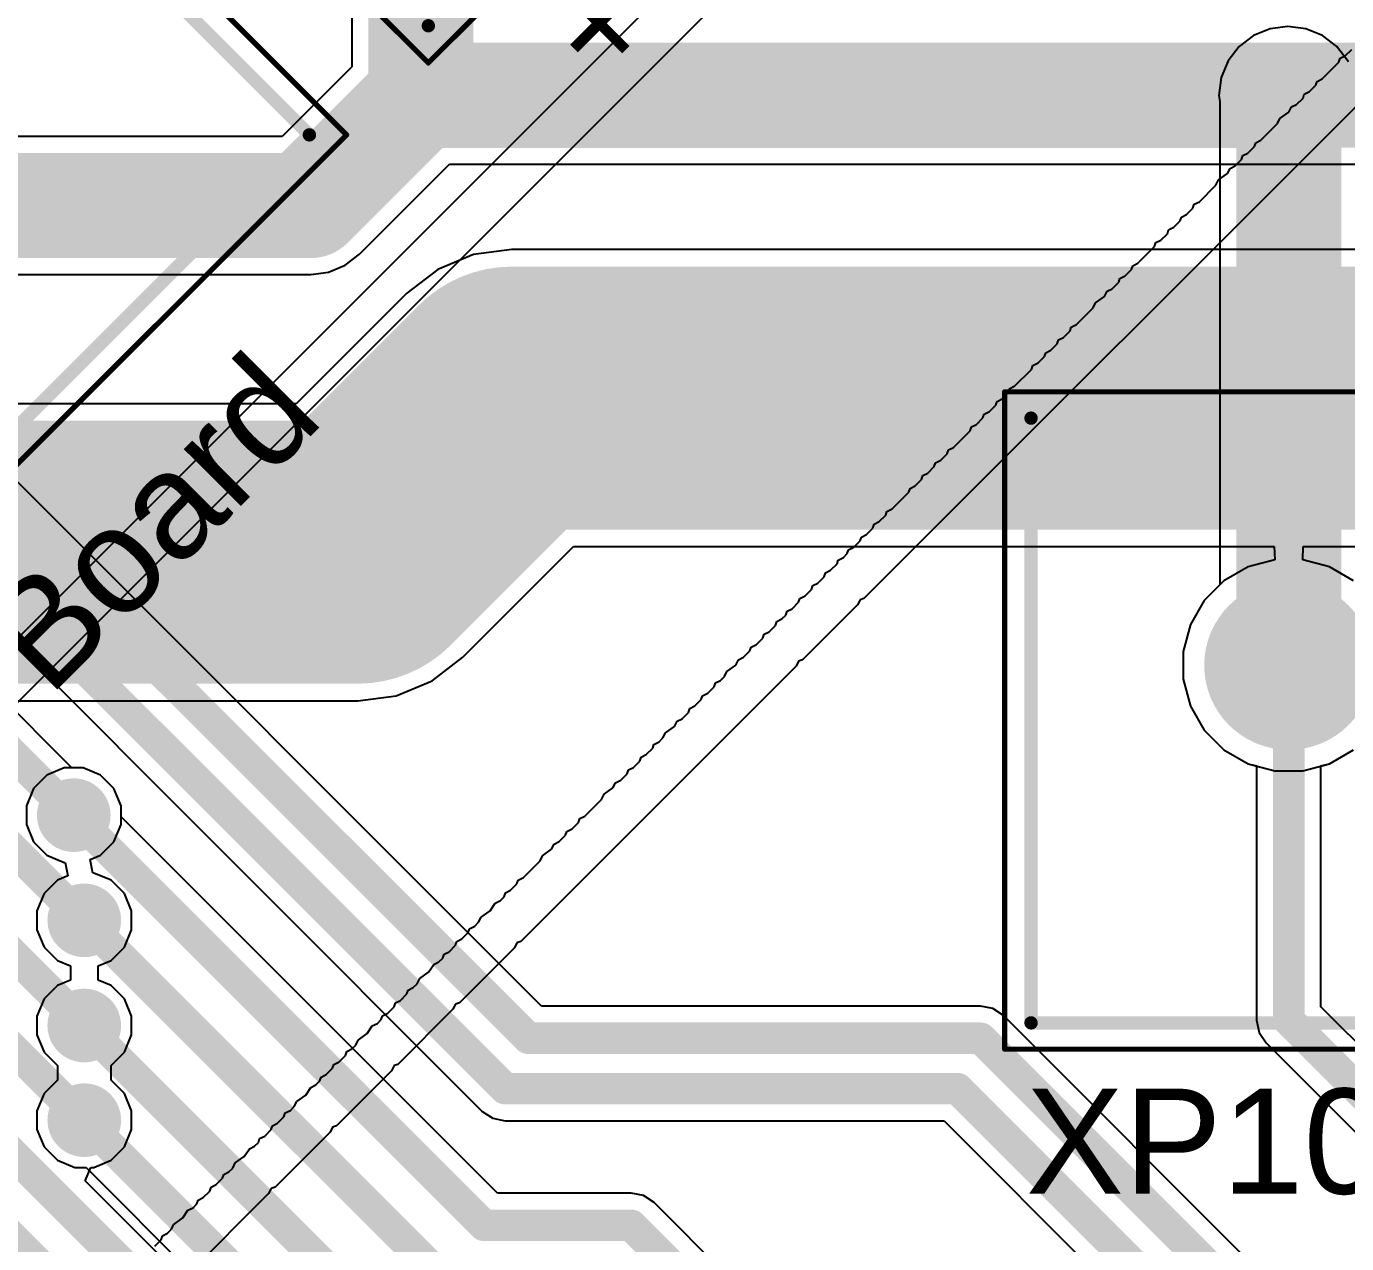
# Model space of a CAD drawing. Header units: millimetres. Extents: x 95 to 305, y 96 to 295.
# Drawn here: x 184.25 to 196.8, y 160.53 to 172.1 of the extents above; entities that cross this region are included whole.
import ezdxf

# ---------------------------------------------------------------- set-up
doc = ezdxf.new("R2010")
doc.units = ezdxf.units.MM
for name, color, linetype in [('BottomLayer', 5, 'Continuous'), ('BottomOverlay', 54, 'Continuous'), ('BottomSolder', 6, 'Continuous'), ('Mechanical13', 56, 'Continuous'), ('Mechanical15', 56, 'Continuous'), ('MultiLayer', 9, 'Continuous'), ('PadHoleLayer', 156, 'Continuous'), ('TopLayer', 1, 'Continuous'), ('TopOverlay', 2, 'Continuous'), ('TopSolder', 216, 'Continuous'), ('ViaHoleLayer', 16, 'Continuous')]:
    doc.layers.add(name, color=color, linetype=linetype)
doc.styles.add('Arial', font='arial.ttf', dxfattribs={"height": 0.2})

# ---------------------------------------------------------------- blocks, each defined once
blk = doc.blocks.new('JST_XH_2_40')
at = {"layer": 'BottomLayer'}
blk.add_hatch(color=5, dxfattribs=at).paths.add_polyline_path([(-2.03750291, 0.26250011), (-0.4625022499999999, 0.26250011), (-0.4625022499999999, -1.31250055), (-2.03750291, -1.31250055)])
h = blk.add_hatch(color=5, dxfattribs=at)
edge = h.paths.add_edge_path()
edge.add_arc((1.2499975, -0.52500022), 0.78749906, 0, 360)
at = {"layer": 'BottomSolder'}
blk.add_hatch(color=6, dxfattribs=at).paths.add_polyline_path([(-2.08750281, 0.31250001), (-0.41250235, 0.31250001), (-0.41250235, -1.36250045), (-2.08750281, -1.36250045)])
h = blk.add_hatch(color=6, dxfattribs=at)
edge = h.paths.add_edge_path()
edge.add_arc((1.2499975, -0.52500022), 0.8374989599999999, 0, 360)
at = {"layer": 'MultiLayer'}
h = blk.add_hatch(color=9, dxfattribs=at)
edge = h.paths.add_edge_path()
edge.add_arc((1.2499975, -0.52500022), 0.78749906, 0, 360)
at = {"layer": 'PadHoleLayer'}
h = blk.add_hatch(color=156, dxfattribs=at)
edge = h.paths.add_edge_path()
edge.add_arc((-1.25000258, -0.52500022), 0.52500022, 0, 360)
h = blk.add_hatch(color=156, dxfattribs=at)
edge = h.paths.add_edge_path()
edge.add_arc((1.2499975, -0.52500022), 0.52500022, 0, 360)
at = {"layer": 'TopLayer'}
blk.add_hatch(color=1, dxfattribs=at).paths.add_polyline_path([(-2.03750291, 0.26250011), (-0.4625022499999999, 0.26250011), (-0.4625022499999999, -1.31250055), (-2.03750291, -1.31250055)])
h = blk.add_hatch(color=1, dxfattribs=at)
edge = h.paths.add_edge_path()
edge.add_arc((1.2499975, -0.52500022), 0.78749906, 0, 360)
at = {"layer": 'TopSolder'}
blk.add_hatch(color=216, dxfattribs=at).paths.add_polyline_path([(-2.08750281, 0.31250001), (-0.41250235, 0.31250001), (-0.41250235, -1.36250045), (-2.08750281, -1.36250045)])
h = blk.add_hatch(color=216, dxfattribs=at)
edge = h.paths.add_edge_path()
edge.add_arc((1.2499975, -0.52500022), 0.8374989599999999, 0, 360)
at = {"layer": 'Mechanical13', "const_width": 0.127}
for points in [[(-3.70000276, -2.8750006), (-3.70000276, 2.8750006)], [(-3.70000276, 2.8750006), (3.69999768, 2.8750006)], [(3.69999768, -2.8750006), (3.69999768, 2.8750006)], [(-3.70000276, -2.8750006), (3.69999768, -2.8750006)]]:
    blk.add_lwpolyline(points, dxfattribs=at)
at = {"layer": 'Mechanical13'}
for points, const_width in [([(-3.73175276, 2.8750006, 1), (-3.66825276, 2.8750006, 1)], 0.0635), ([(-3.73175276, 2.8750006, 1), (-3.66825276, 2.8750006, 1)], 0.0635), ([(3.66824768, 2.8750006, 1), (3.73174768, 2.8750006, 1)], 0.0635), ([(3.66824768, 2.8750006, 1), (3.73174768, 2.8750006, 1)], 0.0635), ([(-4.350003999999999, -0.52500022, 1), (-4.550003599999999, -0.52500022, 1)], 0.1999996), ([(-4.6000035, -0.52500022, 1), (-4.5000037, -0.52500022, 1)], 0.0999998), ([(-4.4000039, -0.52500022, 1), (-4.3000041, -0.52500022, 1)], 0.0999998), ([(-3.73175276, -2.8750006, 1), (-3.66825276, -2.8750006, 1)], 0.0635), ([(-3.73175276, -2.8750006, 1), (-3.66825276, -2.8750006, 1)], 0.0635), ([(3.66824768, -2.8750006, 1), (3.73174768, -2.8750006, 1)], 0.0635), ([(3.66824768, -2.8750006, 1), (3.73174768, -2.8750006, 1)], 0.0635)]:
    blk.add_lwpolyline(points, format="xyb", close=True, dxfattribs=dict(at, const_width=const_width))
at = {"layer": 'Mechanical15', "const_width": 0.0499999}
for points in [[(-3.95000226, -3.1250001), (-3.95000226, 3.1250001)], [(-3.95000226, 3.1250001), (3.94999718, 3.1250001)], [(3.94999718, -3.1250001), (3.94999718, 3.1250001)], [(-3.95000226, -3.1250001), (3.94999718, -3.1250001)]]:
    blk.add_lwpolyline(points, dxfattribs=at)
at = {"layer": 'Mechanical15', "const_width": 0.02499868}
for points in [[(-3.9625016, 3.1250001, 1), (-3.93750292, 3.1250001, 1)], [(-3.9625016, 3.1250001, 1), (-3.93750292, 3.1250001, 1)], [(3.93749784, 3.1250001, 1), (3.96249652, 3.1250001, 1)], [(3.93749784, 3.1250001, 1), (3.96249652, 3.1250001, 1)], [(-3.9625016, -3.1250001, 1), (-3.93750292, -3.1250001, 1)], [(-3.9625016, -3.1250001, 1), (-3.93750292, -3.1250001, 1)], [(3.93749784, -3.1250001, 1), (3.96249652, -3.1250001, 1)], [(3.93749784, -3.1250001, 1), (3.96249652, -3.1250001, 1)]]:
    blk.add_lwpolyline(points, format="xyb", close=True, dxfattribs=at)
at = {"layer": 'TopOverlay', "const_width": 0.127}
for points in [[(-3.70000276, -2.8750006), (-3.70000276, 2.8750006)], [(-3.70000276, 2.8750006), (3.69999768, 2.8750006)], [(3.69999768, -2.8750006), (3.69999768, 2.8750006)], [(-3.70000276, -2.8750006), (3.69999768, -2.8750006)]]:
    blk.add_lwpolyline(points, dxfattribs=at)
at = {"layer": 'TopOverlay'}
for points, const_width in [([(-3.73175276, 2.8750006, 1), (-3.66825276, 2.8750006, 1)], 0.0635), ([(-3.73175276, 2.8750006, 1), (-3.66825276, 2.8750006, 1)], 0.0635), ([(3.66824768, 2.8750006, 1), (3.73174768, 2.8750006, 1)], 0.0635), ([(3.66824768, 2.8750006, 1), (3.73174768, 2.8750006, 1)], 0.0635), ([(-4.350003999999999, -0.52500022, 1), (-4.550003599999999, -0.52500022, 1)], 0.1999996), ([(-4.6000035, -0.52500022, 1), (-4.5000037, -0.52500022, 1)], 0.0999998), ([(-4.4000039, -0.52500022, 1), (-4.3000041, -0.52500022, 1)], 0.0999998), ([(-3.73175276, -2.8750006, 1), (-3.66825276, -2.8750006, 1)], 0.0635), ([(-3.73175276, -2.8750006, 1), (-3.66825276, -2.8750006, 1)], 0.0635), ([(3.66824768, -2.8750006, 1), (3.73174768, -2.8750006, 1)], 0.0635), ([(3.66824768, -2.8750006, 1), (3.73174768, -2.8750006, 1)], 0.0635)]:
    blk.add_lwpolyline(points, format="xyb", close=True, dxfattribs=dict(at, const_width=const_width))
blk = doc.blocks.new('JST_XH_4_42')
at = {"layer": 'BottomLayer'}
h = blk.add_hatch(color=5, dxfattribs=at)
edge = h.paths.add_edge_path()
edge.add_arc((3.75000012, -0.52500022), 0.753999, 0, 360)
at = {"layer": 'BottomSolder'}
h = blk.add_hatch(color=6, dxfattribs=at)
edge = h.paths.add_edge_path()
edge.add_arc((3.75000012, -0.52500022), 0.8039989, 0, 360)
at = {"layer": 'MultiLayer'}
h = blk.add_hatch(color=9, dxfattribs=at)
edge = h.paths.add_edge_path()
edge.add_arc((3.75000012, -0.52500022), 0.753999, 0, 360)
at = {"layer": 'PadHoleLayer'}
h = blk.add_hatch(color=156, dxfattribs=at)
edge = h.paths.add_edge_path()
edge.add_arc((3.75000012, -0.52500022), 0.499999, 0, 360)
at = {"layer": 'TopLayer'}
h = blk.add_hatch(color=1, dxfattribs=at)
edge = h.paths.add_edge_path()
edge.add_arc((3.75000012, -0.52500022), 0.753999, 0, 360)
at = {"layer": 'TopSolder'}
h = blk.add_hatch(color=216, dxfattribs=at)
edge = h.paths.add_edge_path()
edge.add_arc((3.75000012, -0.52500022), 0.8039989, 0, 360)
at = {"layer": 'Mechanical13', "const_width": 0.127}
for points in [[(6.200000299999999, 2.8750006), (-6.200000299999999, 2.8750006)], [(6.200000299999999, 2.8750006), (6.200000299999999, -2.8750006)], [(6.200000299999999, -2.8750006), (-6.200000299999999, -2.8750006)]]:
    blk.add_lwpolyline(points, dxfattribs=at)
at = {"layer": 'Mechanical13', "const_width": 0.0635}
for points in [[(6.1682503, 2.8750006, 1), (6.2317503, 2.8750006, 1)], [(6.1682503, 2.8750006, 1), (6.2317503, 2.8750006, 1)], [(6.1682503, -2.8750006, 1), (6.2317503, -2.8750006, 1)], [(6.1682503, -2.8750006, 1), (6.2317503, -2.8750006, 1)]]:
    blk.add_lwpolyline(points, format="xyb", close=True, dxfattribs=at)
at = {"layer": 'Mechanical15', "const_width": 0.0499999}
for points in [[(6.449999800000001, 3.1250001), (-6.449999800000001, 3.1250001)], [(6.449999800000001, 3.1250001), (6.449999800000001, -3.1250001)], [(6.449999800000001, -3.1250001), (-6.449999800000001, -3.1250001)]]:
    blk.add_lwpolyline(points, dxfattribs=at)
at = {"layer": 'Mechanical15', "const_width": 0.02499868}
for points in [[(6.437500459999999, 3.1250001, 1), (6.46249914, 3.1250001, 1)], [(6.437500459999999, 3.1250001, 1), (6.46249914, 3.1250001, 1)], [(6.437500459999999, -3.1250001, 1), (6.46249914, -3.1250001, 1)], [(6.437500459999999, -3.1250001, 1), (6.46249914, -3.1250001, 1)]]:
    blk.add_lwpolyline(points, format="xyb", close=True, dxfattribs=at)
at = {"layer": 'TopOverlay', "const_width": 0.127}
for points in [[(6.200000299999999, 2.8750006), (-6.200000299999999, 2.8750006)], [(6.200000299999999, 2.8750006), (6.200000299999999, -2.8750006)], [(6.200000299999999, -2.8750006), (-6.200000299999999, -2.8750006)]]:
    blk.add_lwpolyline(points, dxfattribs=at)
at = {"layer": 'TopOverlay', "const_width": 0.0635}
for points in [[(6.1682503, 2.8750006, 1), (6.2317503, 2.8750006, 1)], [(6.1682503, 2.8750006, 1), (6.2317503, 2.8750006, 1)], [(6.1682503, -2.8750006, 1), (6.2317503, -2.8750006, 1)], [(6.1682503, -2.8750006, 1), (6.2317503, -2.8750006, 1)]]:
    blk.add_lwpolyline(points, format="xyb", close=True, dxfattribs=at)
blk = doc.blocks.new('JST_XH_8_48')
at = {"layer": 'Mechanical13', "const_width": 0.127}
for points in [[(-11.20000046, 3.3830006), (11.20000046, 3.3830006)], [(11.20000046, -2.3670006), (11.20000046, 3.3830006)]]:
    blk.add_lwpolyline(points, dxfattribs=at)
at = {"layer": 'Mechanical13', "const_width": 0.0635}
blk.add_lwpolyline([(11.16825046, 3.3830006, 1), (11.23175046, 3.3830006, 1)], format="xyb", close=True, dxfattribs=at)
blk.add_lwpolyline([(11.16825046, 3.3830006, 1), (11.23175046, 3.3830006, 1)], format="xyb", close=True, dxfattribs=at)
at = {"layer": 'Mechanical15', "const_width": 0.0499999}
for points in [[(-11.44999996, 3.6330001), (11.44999996, 3.6330001)], [(11.44999996, -2.6170001), (11.44999996, 3.6330001)]]:
    blk.add_lwpolyline(points, dxfattribs=at)
at = {"layer": 'Mechanical15', "const_width": 0.02499868}
blk.add_lwpolyline([(11.43750062, 3.6330001, 1), (11.4624993, 3.6330001, 1)], format="xyb", close=True, dxfattribs=at)
blk.add_lwpolyline([(11.43750062, 3.6330001, 1), (11.4624993, 3.6330001, 1)], format="xyb", close=True, dxfattribs=at)
at = {"layer": 'TopOverlay', "const_width": 0.127}
for points in [[(-11.20000046, 3.3830006), (11.20000046, 3.3830006)], [(11.20000046, -2.3670006), (11.20000046, 3.3830006)]]:
    blk.add_lwpolyline(points, dxfattribs=at)
at = {"layer": 'TopOverlay', "const_width": 0.0635}
blk.add_lwpolyline([(11.16825046, 3.3830006, 1), (11.23175046, 3.3830006, 1)], format="xyb", close=True, dxfattribs=at)
blk.add_lwpolyline([(11.16825046, 3.3830006, 1), (11.23175046, 3.3830006, 1)], format="xyb", close=True, dxfattribs=at)

msp = doc.modelspace()

# ---------------------------------------------------------------- hatches: boundary and pattern name
at = {"layer": 'BottomLayer'}
h = msp.add_hatch(color=5, dxfattribs=at)
edge = h.paths.add_edge_path()
edge.add_arc((196.24212974, 171.44419102), 0.3999992, 0, 360)
h = msp.add_hatch(color=5, dxfattribs=at)
edge = h.paths.add_edge_path()
edge.add_arc((184.6999989, 164.600001), 0.2999994, 0, 360)
h = msp.add_hatch(color=5, dxfattribs=at)
edge = h.paths.add_edge_path()
edge.add_arc((184.7999987, 163.60000046), 0.2999994, 0, 360)
h = msp.add_hatch(color=5, dxfattribs=at)
edge = h.paths.add_edge_path()
edge.add_arc((184.7999987, 162.59999992), 0.2999994, 0, 360)
h = msp.add_hatch(color=5, dxfattribs=at)
edge = h.paths.add_edge_path()
edge.add_arc((184.7999987, 161.69999918), 0.2999994, 0, 360)
at = {"layer": 'BottomSolder'}
h = msp.add_hatch(color=6, dxfattribs=at)
edge = h.paths.add_edge_path()
edge.add_arc((196.24212974, 171.44419102), 0.4499991, 0, 360)
h = msp.add_hatch(color=6, dxfattribs=at)
edge = h.paths.add_edge_path()
edge.add_arc((184.6999989, 164.600001), 0.3499993, 0, 360)
h = msp.add_hatch(color=6, dxfattribs=at)
edge = h.paths.add_edge_path()
edge.add_arc((184.7999987, 163.60000046), 0.3499993, 0, 360)
h = msp.add_hatch(color=6, dxfattribs=at)
edge = h.paths.add_edge_path()
edge.add_arc((184.7999987, 162.59999992), 0.3499993, 0, 360)
h = msp.add_hatch(color=6, dxfattribs=at)
edge = h.paths.add_edge_path()
edge.add_arc((184.7999987, 161.69999918), 0.3499993, 0, 360)
at = {"layer": 'TopLayer'}
h = msp.add_hatch(color=1, dxfattribs=at)
edge = h.paths.add_edge_path()
edge.add_arc((196.24212974, 171.44419102), 0.3999992, 0, 360)
h = msp.add_hatch(color=1, dxfattribs=at)
edge = h.paths.add_edge_path()
edge.add_arc((184.6999989, 164.600001), 0.2999994, 0, 360)
h = msp.add_hatch(color=1, dxfattribs=at)
edge = h.paths.add_edge_path()
edge.add_arc((184.7999987, 163.60000046), 0.2999994, 0, 360)
h = msp.add_hatch(color=1, dxfattribs=at)
edge = h.paths.add_edge_path()
edge.add_arc((184.7999987, 162.59999992), 0.2999994, 0, 360)
h = msp.add_hatch(color=1, dxfattribs=at)
edge = h.paths.add_edge_path()
edge.add_arc((184.7999987, 161.69999918), 0.2999994, 0, 360)
at = {"layer": 'TopSolder'}
h = msp.add_hatch(color=216, dxfattribs=at)
edge = h.paths.add_edge_path()
edge.add_arc((196.24212974, 171.44419102), 0.4499991, 0, 360)
h = msp.add_hatch(color=216, dxfattribs=at)
edge = h.paths.add_edge_path()
edge.add_arc((184.6999989, 164.600001), 0.3499993, 0, 360)
h = msp.add_hatch(color=216, dxfattribs=at)
edge = h.paths.add_edge_path()
edge.add_arc((184.7999987, 163.60000046), 0.3499993, 0, 360)
h = msp.add_hatch(color=216, dxfattribs=at)
edge = h.paths.add_edge_path()
edge.add_arc((184.7999987, 162.59999992), 0.3499993, 0, 360)
h = msp.add_hatch(color=216, dxfattribs=at)
edge = h.paths.add_edge_path()
edge.add_arc((184.7999987, 161.69999918), 0.3499993, 0, 360)
at = {"layer": 'ViaHoleLayer'}
h = msp.add_hatch(color=16, dxfattribs=at)
edge = h.paths.add_edge_path()
edge.add_arc((196.24212974, 171.44419102), 0.2499995, 0, 360)
h = msp.add_hatch(color=16, dxfattribs=at)
edge = h.paths.add_edge_path()
edge.add_arc((184.6999989, 164.600001), 0.1499997, 0, 360)
h = msp.add_hatch(color=16, dxfattribs=at)
edge = h.paths.add_edge_path()
edge.add_arc((184.7999987, 163.60000046), 0.1499997, 0, 360)
h = msp.add_hatch(color=16, dxfattribs=at)
edge = h.paths.add_edge_path()
edge.add_arc((184.7999987, 162.59999992), 0.1499997, 0, 360)
h = msp.add_hatch(color=16, dxfattribs=at)
edge = h.paths.add_edge_path()
edge.add_arc((184.7999987, 161.69999918), 0.1499997, 0, 360)

# ---------------------------------------------------------------- linework, layer by layer
at = {"layer": 'BottomLayer'}
for p, q in [((187.3443929, 174.68836284), (187.3443929, 171.71575512)), ((187.3443929, 171.71575512), (186.6809449, 171.05230458)), ((186.6809449, 171.05230458), (183.5675653, 171.05230458)), ((187.41608694, 169.93311454), (188.27156148, 170.78858654)), ((188.27156148, 170.78858654), (196.24212974, 170.78858654)), ((196.24212974, 170.78858654), (196.25214242, 170.7899048)), ((196.25214242, 170.7899048), (206.50997814, 170.7899048)), ((187.28030616, 169.82892374), (187.41608694, 169.93311454)), ((188.50043834, 169.92987858), (188.15987006, 169.78880952)), ((188.86591132, 169.97799126), (188.50043834, 169.92987858)), ((216.137363, 169.97799126), (188.86591132, 169.97799126)), ((187.12218862, 169.76342984), (187.28030616, 169.82892374)), ((183.5675653, 169.74109054), (186.95250392, 169.74109054)), ((186.95250392, 169.74109054), (187.12218862, 169.76342984)), ((188.15987006, 169.78880952), (187.86741954, 169.56440306)), ((187.86741954, 169.56440306), (186.81509754, 168.51208106)), ((186.81509754, 168.51208106), (182.60000056, 168.51208106)), ((188.3984929, 166.1015093), (189.4508149, 167.1538313)), ((189.4508149, 167.1538313), (196.1125872, 167.1538313)), ((196.1125872, 167.1538313), (196.11781706, 167.02899792)), ((196.38218026, 167.02899792), (196.38741012, 167.1538313)), ((196.38741012, 167.1538313), (198.61258728, 167.1538313)), ((195.86246832, 166.96057794), (195.63352796, 166.82839888)), ((196.11781706, 167.02899792), (195.86246832, 166.96057794)), ((196.637529, 166.96057794), (196.38218026, 167.02899792)), ((196.86646936, 166.82839888), (196.637529, 166.96057794)), ((195.63352796, 166.82839888), (195.4465992, 166.64147012)), ((195.4465992, 166.64147012), (195.31442014, 166.41252976)), ((195.31442014, 166.41252976), (195.24600016, 166.15717848)), ((195.24600016, 166.15717848), (195.24600016, 165.89282036)), ((188.10604238, 165.87710284), (188.3984929, 166.1015093)), ((187.76547664, 165.73603632), (188.10604238, 165.87710284)), ((195.24600016, 165.89282036), (195.31442014, 165.63746908)), ((183.18490414, 165.6879211), (187.40000112, 165.6879211)), ((187.40000112, 165.6879211), (187.76547664, 165.73603632)), ((195.31442014, 165.63746908), (195.4465992, 165.40852872)), ((195.4465992, 165.40852872), (195.63352796, 165.22159996)), ((195.63352796, 165.22159996), (195.86246832, 165.0894209)), ((196.637529, 165.0894209), (196.86646936, 165.22159996)), ((184.6104893, 165.0500001), (184.44509466, 164.98149122)), ((184.7895085, 165.0500001), (184.6104893, 165.0500001)), ((184.95490314, 164.98149122), (184.7895085, 165.0500001)), ((195.86246832, 165.0894209), (196.1178196, 165.02100092)), ((196.38217772, 165.02100092), (196.637529, 165.0894209)), ((184.44509466, 164.98149122), (184.31850868, 164.85490524)), ((185.08148912, 164.85490524), (184.95490314, 164.98149122)), ((196.1178196, 165.02100092), (196.38217772, 165.02100092)), ((184.31850868, 164.85490524), (184.2499998, 164.6895106)), ((185.149998, 164.6895106), (185.08148912, 164.85490524)), ((184.2499998, 164.6895106), (184.2499998, 164.5104914)), ((185.149998, 164.58257914), (185.149998, 164.6895106)), ((188.726699, 161.00587814), (185.149998, 164.58257914)), ((184.2499998, 164.5104914), (184.31850868, 164.34509676)), ((184.31850868, 164.34509676), (184.44509466, 164.21851078)), ((184.44509466, 164.21851078), (184.6104893, 164.1500019)), ((184.6104893, 164.1500019), (184.62004732, 164.1500019)), ((184.62004732, 164.1500019), (184.64531016, 164.0230019)), ((184.54509446, 163.98149068), (184.41850848, 163.8549047)), ((184.64531016, 164.0230019), (184.54509446, 163.98149068)), ((184.41850848, 163.8549047), (184.3499996, 163.68951006)), ((184.3499996, 163.68951006), (184.3499996, 163.51049086)), ((184.3499996, 163.51049086), (184.41850848, 163.34509622)), ((184.41850848, 163.34509622), (184.54509446, 163.21851024)), ((184.54509446, 163.21851024), (184.66864768, 163.16733178)), ((184.66864768, 163.16733178), (184.66864768, 163.0326686)), ((184.66864768, 163.0326686), (184.54509446, 162.98149014)), ((184.54509446, 162.98149014), (184.41850848, 162.85490416)), ((184.41850848, 162.85490416), (184.3499996, 162.68950952)), ((184.3499996, 162.68950952), (184.3499996, 162.51049032)), ((184.3499996, 162.51049032), (184.41850848, 162.34509568)), ((184.41850848, 162.34509568), (184.54509192, 162.21851224)), ((184.54509192, 162.21851224), (184.54509192, 162.08148686)), ((184.54509192, 162.08148686), (184.41850848, 161.95490342)), ((184.41850848, 161.95490342), (184.3499996, 161.78950878)), ((184.3499996, 161.78950878), (184.3499996, 161.61048958)), ((184.3499996, 161.61048958), (184.41850848, 161.44509494)), ((184.41850848, 161.44509494), (184.54509446, 161.31850896)), ((184.54509446, 161.31850896), (184.7104891, 161.25000008)), ((184.7104891, 161.25000008), (184.81742056, 161.25000008)), ((184.81742056, 161.25000008), (187.38370448, 158.6837187)), ((189.99998576, 161.00587814), (188.726699, 161.00587814)), ((189.99999846, 161.00588068), (189.99998576, 161.00587814)), ((190.11705182, 160.98259396), (189.99999846, 161.00588068)), ((190.21628708, 160.9162898), (190.11705182, 160.98259396)), ((192.88257588, 158.24999846), (190.21628708, 160.9162898))]:
    msp.add_line(p, q, dxfattribs=at)
for points, const_width in [([(187.99999992, 171.44419356), (187.99999992, 175.49999952)], 1.00000054), ([(186.95250392, 170.39669756), (187.99999992, 171.44419356)], 1.00000054), ([(187.99999992, 171.44419356), (196.24212974, 171.44419356)], 1.00000054), ([(196.24345054, 171.44551182), (206.50997814, 171.44551182)], 1.00000054), ([(182.80330216, 170.39669756), (186.95250392, 170.39669756)], 1.00000054), ([(187.40000112, 167.10000108), (188.86591132, 168.56591128)], 2.50000008), ([(188.86591132, 168.56591128), (217.1659106, 168.56591128)], 2.50000008), ([(182.60000056, 167.10000108), (187.40000112, 167.10000108)], 2.50000008), ([(184.6999989, 164.600001), (188.59999872, 160.70000118)], 0.2999994), ([(184.7999987, 163.60000046), (188.29999932, 160.09999984)], 0.2999994), ([(184.7999987, 162.59999992), (187.89999758, 159.50000104)], 0.2999994), ([(184.7999987, 161.69999918), (187.59999818, 158.8999997)], 0.2999994), ([(188.59999872, 160.70000118), (189.99999846, 160.70000118)], 0.2999994), ([(189.99999846, 160.70000118), (192.90000028, 157.79999936)], 0.2999994)]:
    msp.add_lwpolyline(points, dxfattribs=dict(at, const_width=const_width))
for points, const_width in [([(187.75000042, 171.44419356, 1), (188.24999942, 171.44419356, 1)], 0.499999), ([(187.75000042, 171.44419356, 1), (188.24999942, 171.44419356, 1)], 0.499999), ([(187.75000042, 171.44419356, 1), (188.24999942, 171.44419356, 1)], 0.499999), ([(195.99213024, 171.44419356, 1), (196.49212924, 171.44419356, 1)], 0.499999), ([(195.99345104, 171.44551182, 1), (196.49345004, 171.44551182, 1)], 0.499999), ([(186.70250442, 170.39669756, 1), (187.20250342, 170.39669756, 1)], 0.499999), ([(186.70250442, 170.39669756, 1), (187.20250342, 170.39669756, 1)], 0.499999), ([(188.2409113, 168.56591128, 1), (189.49091134, 168.56591128, 1)], 1.25000004), ([(188.2409113, 168.56591128, 1), (189.49091134, 168.56591128, 1)], 1.25000004), ([(186.7750011, 167.10000108, 1), (188.02500114, 167.10000108, 1)], 1.25000004), ([(186.7750011, 167.10000108, 1), (188.02500114, 167.10000108, 1)], 1.25000004), ([(184.62500032, 164.600001, 1), (184.77499748, 164.600001, 1)], 0.1499997), ([(184.72500012, 163.60000046, 1), (184.87499728, 163.60000046, 1)], 0.1499997), ([(184.72500012, 162.59999992, 1), (184.87499728, 162.59999992, 1)], 0.1499997), ([(184.72500012, 161.69999918, 1), (184.87499728, 161.69999918, 1)], 0.1499997), ([(188.52500014, 160.70000118, 1), (188.6749973, 160.70000118, 1)], 0.1499997), ([(188.52500014, 160.70000118, 1), (188.6749973, 160.70000118, 1)], 0.1499997), ([(189.92499988, 160.70000118, 1), (190.07499704, 160.70000118, 1)], 0.1499997), ([(189.92499988, 160.70000118, 1), (190.07499704, 160.70000118, 1)], 0.1499997)]:
    msp.add_lwpolyline(points, format="xyb", close=True, dxfattribs=dict(at, const_width=const_width))
at = {"layer": 'BottomOverlay'}
for p, q in [((179.09235708, 161.2084787), (193.1240867, 175.24020832)), ((193.39182302, 174.89945462), (180.32150372, 161.82913532)), ((198.71000644, 173.1591787), (192.21135548, 166.66053028)), ((196.73850416, 171.79616644), (196.78718326, 171.82050726)), ((196.78718326, 171.82050726), (196.84803404, 171.8813555)), ((196.56812858, 171.60145004), (196.72633502, 171.75965902)), ((196.72633502, 171.75965902), (196.73850416, 171.79616644)), ((196.50728034, 171.5406018), (196.51944948, 171.57711176)), ((196.51944948, 171.57711176), (196.56812858, 171.60145004)), ((196.38558132, 171.41890532), (196.397753, 171.45541274)), ((196.397753, 171.45541274), (196.4464321, 171.47975356)), ((196.4464321, 171.47975356), (196.50728034, 171.5406018)), ((196.2517157, 171.28503716), (196.27605398, 171.33371626)), ((196.27605398, 171.33371626), (196.32473308, 171.35805708)), ((196.32473308, 171.35805708), (196.38558132, 171.41890532)), ((196.14218836, 171.17550982), (196.16652664, 171.22418892)), ((196.16652664, 171.22418892), (196.2517157, 171.28503716)), ((195.98397938, 171.01730338), (196.14218836, 171.17550982)), ((195.8622829, 170.89560436), (195.92313114, 170.95645514)), ((195.92313114, 170.95645514), (195.93530028, 170.99296256)), ((195.93530028, 170.99296256), (195.98397938, 171.01730338)), ((195.74058642, 170.77390788), (195.80143466, 170.83475612)), ((195.80143466, 170.83475612), (195.8136038, 170.87126608)), ((195.8136038, 170.87126608), (195.8622829, 170.89560436)), ((195.58237744, 170.64003972), (195.6675665, 170.70088796)), ((195.6675665, 170.70088796), (195.69190732, 170.74956706)), ((195.69190732, 170.74956706), (195.74058642, 170.77390788)), ((195.39983272, 170.43315418), (195.55803916, 170.59136062)), ((195.55803916, 170.59136062), (195.58237744, 170.64003972)), ((195.35115362, 170.4088159), (195.39983272, 170.43315418)), ((195.2294546, 170.28711688), (195.2781337, 170.3114577)), ((195.2781337, 170.3114577), (195.33898448, 170.37230594)), ((195.33898448, 170.37230594), (195.35115362, 170.4088159)), ((195.10775812, 170.1654204), (195.15643722, 170.18975868)), ((195.15643722, 170.18975868), (195.21728546, 170.25060692)), ((195.21728546, 170.25060692), (195.2294546, 170.28711688)), ((194.9860591, 170.04372138), (195.0347382, 170.0680622)), ((195.0347382, 170.0680622), (195.09558898, 170.12891044)), ((195.09558898, 170.12891044), (195.10775812, 170.1654204)), ((194.81568352, 169.84900498), (194.97388996, 170.00721396)), ((194.97388996, 170.00721396), (194.9860591, 170.04372138)), ((194.75483528, 169.78815674), (194.76700442, 169.8246667)), ((194.76700442, 169.8246667), (194.81568352, 169.84900498)), ((194.63313626, 169.66646026), (194.64530794, 169.70297022)), ((194.64530794, 169.70297022), (194.69398704, 169.7273085)), ((194.69398704, 169.7273085), (194.75483528, 169.78815674)), ((194.49927064, 169.5325921), (194.52360892, 169.5812712)), ((194.52360892, 169.5812712), (194.57228802, 169.60561202)), ((194.57228802, 169.60561202), (194.63313626, 169.66646026)), ((194.23153432, 169.26485832), (194.3897433, 169.42306476)), ((194.3897433, 169.42306476), (194.41408158, 169.47174386)), ((194.41408158, 169.47174386), (194.49927064, 169.5325921)), ((194.10983784, 169.1431593), (194.17068608, 169.20401008)), ((194.17068608, 169.20401008), (194.18285522, 169.2405175)), ((194.18285522, 169.2405175), (194.23153432, 169.26485832)), ((193.98814136, 169.02146282), (194.0489896, 169.08231106)), ((194.0489896, 169.08231106), (194.06115874, 169.11882102)), ((194.06115874, 169.11882102), (194.10983784, 169.1431593)), ((193.86644234, 168.89976634), (193.92729058, 168.96061458)), ((193.92729058, 168.96061458), (193.93946226, 168.997122)), ((193.93946226, 168.997122), (193.98814136, 169.02146282)), ((193.64738766, 168.68070912), (193.8055941, 168.83891556)), ((193.8055941, 168.83891556), (193.81776324, 168.87542552)), ((193.81776324, 168.87542552), (193.86644234, 168.89976634)), ((193.59870856, 168.65637084), (193.64738766, 168.68070912)), ((193.47700954, 168.53467182), (193.52568864, 168.55901264)), ((193.52568864, 168.55901264), (193.58653942, 168.61986088)), ((193.58653942, 168.61986088), (193.59870856, 168.65637084)), ((193.35531306, 168.41297534), (193.40399216, 168.43731362)), ((193.40399216, 168.43731362), (193.4648404, 168.49816186)), ((193.4648404, 168.49816186), (193.47700954, 168.53467182)), ((193.2214449, 168.2547689), (193.23361404, 168.29127632)), ((193.23361404, 168.29127632), (193.28229314, 168.31561714)), ((193.28229314, 168.31561714), (193.34314392, 168.37646538)), ((193.34314392, 168.37646538), (193.35531306, 168.41297534)), ((193.06323846, 168.09655992), (193.2214449, 168.2547689)), ((193.00239022, 168.03571168), (193.01455936, 168.07222164)), ((193.01455936, 168.07222164), (193.06323846, 168.09655992)), ((192.81984296, 167.85316696), (192.8806912, 167.9140152)), ((192.8806912, 167.9140152), (192.89286288, 167.95052516)), ((192.89286288, 167.95052516), (192.94154198, 167.97486344)), ((192.94154198, 167.97486344), (193.00239022, 168.03571168)), ((192.69814648, 167.73146794), (192.75899472, 167.79231618)), ((192.75899472, 167.79231618), (192.77116386, 167.82882614)), ((192.77116386, 167.82882614), (192.81984296, 167.85316696)), ((192.47908926, 167.51241326), (192.63729824, 167.6706197)), ((192.63729824, 167.6706197), (192.64946738, 167.70712966)), ((192.64946738, 167.70712966), (192.69814648, 167.73146794)), ((192.35739278, 167.39071424), (192.41824102, 167.45156502)), ((192.41824102, 167.45156502), (192.43041016, 167.48807244)), ((192.43041016, 167.48807244), (192.47908926, 167.51241326)), ((192.2356963, 167.26901776), (192.29654454, 167.329866)), ((192.29654454, 167.329866), (192.30871368, 167.36637596)), ((192.30871368, 167.36637596), (192.35739278, 167.39071424)), ((192.11399728, 167.14732128), (192.17484552, 167.20816952)), ((192.17484552, 167.20816952), (192.1870172, 167.24467694)), ((192.1870172, 167.24467694), (192.2356963, 167.26901776)), ((191.96795998, 167.02562226), (192.01663908, 167.04996308)), ((192.01663908, 167.04996308), (192.05314904, 167.0864705)), ((192.05314904, 167.0864705), (192.06531818, 167.12298046)), ((192.06531818, 167.12298046), (192.11399728, 167.14732128)), ((191.8462635, 166.90392578), (191.8949426, 166.92826406)), ((191.8949426, 166.92826406), (191.95579084, 166.9891123)), ((191.95579084, 166.9891123), (191.96795998, 167.02562226)), ((191.72456448, 166.78222676), (191.77324358, 166.80656758)), ((191.77324358, 166.80656758), (191.83409436, 166.86741582)), ((191.83409436, 166.86741582), (191.8462635, 166.90392578)), ((191.59069886, 166.62402032), (191.602868, 166.66053028)), ((191.602868, 166.66053028), (191.6515471, 166.68486856)), ((191.6515471, 166.68486856), (191.71239534, 166.74571934)), ((191.71239534, 166.74571934), (191.72456448, 166.78222676)), ((192.21135548, 166.66053028), (192.17484552, 166.64836114)), ((191.46899984, 166.50232384), (191.48117152, 166.53883126)), ((191.48117152, 166.53883126), (191.52985062, 166.56317208)), ((191.52985062, 166.56317208), (191.59069886, 166.62402032)), ((192.15050724, 166.59968204), (191.62720628, 166.07638108)), ((192.17484552, 166.64836114), (192.15050724, 166.59968204)), ((191.37164164, 166.40496564), (191.38381332, 166.44147306)), ((191.38381332, 166.44147306), (191.43249242, 166.46581388)), ((191.43249242, 166.46581388), (191.46899984, 166.50232384)), ((191.18909692, 166.22241838), (191.24994516, 166.28326662)), ((191.24994516, 166.28326662), (191.2621143, 166.31977658)), ((191.2621143, 166.31977658), (191.3107934, 166.3441174)), ((191.3107934, 166.3441174), (191.37164164, 166.40496564)), ((191.0673979, 166.1007219), (191.12824614, 166.16157014)), ((191.12824614, 166.16157014), (191.14041782, 166.1980801)), ((191.14041782, 166.1980801), (191.18909692, 166.22241838)), ((190.99438052, 166.02770198), (191.0187188, 166.07638108)), ((191.0187188, 166.07638108), (191.0673979, 166.1007219)), ((191.59069886, 166.06421194), (191.56635804, 166.01553284)), ((191.62720628, 166.07638108), (191.59069886, 166.06421194)), ((191.56635804, 166.01553284), (188.94986086, 163.39903566)), ((190.84834322, 165.88166468), (190.88485318, 165.91817464)), ((190.88485318, 165.91817464), (190.90919146, 165.96685374)), ((190.90919146, 165.96685374), (190.99438052, 166.02770198)), ((190.7266442, 165.7599682), (190.78749498, 165.82081644)), ((190.78749498, 165.82081644), (190.79966412, 165.8573264)), ((190.79966412, 165.8573264), (190.84834322, 165.88166468)), ((190.60494772, 165.63826918), (190.66579596, 165.69911996)), ((190.66579596, 165.69911996), (190.67796764, 165.73562738)), ((190.67796764, 165.73562738), (190.7266442, 165.7599682)), ((190.48325124, 165.5165727), (190.54409948, 165.57742094)), ((190.54409948, 165.57742094), (190.55626862, 165.6139309)), ((190.55626862, 165.6139309), (190.60494772, 165.63826918)), ((190.32504226, 165.38270454), (190.41023132, 165.44355532)), ((190.41023132, 165.44355532), (190.43457214, 165.49223442)), ((190.43457214, 165.49223442), (190.48325124, 165.5165727)), ((190.21551492, 165.2731772), (190.26419402, 165.29751802)), ((190.26419402, 165.29751802), (190.30070398, 165.33402544)), ((190.30070398, 165.33402544), (190.32504226, 165.38270454)), ((190.09381844, 165.15148072), (190.14249754, 165.175819)), ((190.14249754, 165.175819), (190.20334578, 165.23666724)), ((190.20334578, 165.23666724), (190.21551492, 165.2731772)), ((189.95995028, 164.99327428), (189.97211942, 165.0297817)), ((189.97211942, 165.0297817), (190.02079852, 165.05412252)), ((190.02079852, 165.05412252), (190.0816493, 165.11497076)), ((190.0816493, 165.11497076), (190.09381844, 165.15148072)), ((189.82608466, 164.85940612), (189.85042294, 164.90808522)), ((189.85042294, 164.90808522), (189.89910204, 164.9324235)), ((189.89910204, 164.9324235), (189.95995028, 164.99327428)), ((189.71655478, 164.74987878), (189.7408956, 164.79855788)), ((189.7408956, 164.79855788), (189.82608466, 164.85940612)), ((189.55834834, 164.59167234), (189.71655478, 164.74987878)), ((189.43665186, 164.46997332), (189.4975001, 164.53082156)), ((189.4975001, 164.53082156), (189.50966924, 164.56733152)), ((189.50966924, 164.56733152), (189.55834834, 164.59167234)), ((189.31495284, 164.34827684), (189.37580362, 164.40912508)), ((189.37580362, 164.40912508), (189.38797276, 164.44563504)), ((189.38797276, 164.44563504), (189.43665186, 164.46997332)), ((189.1567464, 164.21440868), (189.24193546, 164.27525692)), ((189.24193546, 164.27525692), (189.26627374, 164.32393602)), ((189.26627374, 164.32393602), (189.31495284, 164.34827684)), ((188.97420168, 164.00752314), (189.13240812, 164.16572958)), ((189.13240812, 164.16572958), (189.1567464, 164.21440868)), ((188.85250266, 163.88582412), (188.9133509, 163.9466749)), ((188.9133509, 163.9466749), (188.92552258, 163.98318232)), ((188.92552258, 163.98318232), (188.97420168, 164.00752314)), ((188.70646536, 163.76412764), (188.75514446, 163.78846846)), ((188.75514446, 163.78846846), (188.79165442, 163.82497588)), ((188.79165442, 163.82497588), (188.80382356, 163.86148584)), ((188.80382356, 163.86148584), (188.85250266, 163.88582412)), ((188.5725972, 163.63025948), (188.65778626, 163.69111026)), ((188.65778626, 163.69111026), (188.70646536, 163.76412764)), ((188.46306986, 163.52073214), (188.51174896, 163.54507296)), ((188.51174896, 163.54507296), (188.54825892, 163.58158038)), ((188.54825892, 163.58158038), (188.5725972, 163.63025948)), ((188.32920424, 163.3625257), (188.34137338, 163.39903566)), ((188.34137338, 163.39903566), (188.39005248, 163.42337394)), ((188.39005248, 163.42337394), (188.45090072, 163.48422218)), ((188.45090072, 163.48422218), (188.46306986, 163.52073214)), ((188.94986086, 163.39903566), (188.9133509, 163.38686652)), ((188.20750522, 163.24082922), (188.21967436, 163.27733664)), ((188.21967436, 163.27733664), (188.26835346, 163.30167746)), ((188.26835346, 163.30167746), (188.32920424, 163.3625257)), ((188.88901262, 163.33818742), (188.36571166, 162.81488646)), ((188.9133509, 163.38686652), (188.88901262, 163.33818742)), ((188.0736396, 163.10696106), (188.1223187, 163.17997844)), ((188.1223187, 163.17997844), (188.17099526, 163.20431926)), ((188.17099526, 163.20431926), (188.20750522, 163.24082922)), ((187.96410972, 162.99743372), (187.98845054, 163.04611282)), ((187.98845054, 163.04611282), (188.0736396, 163.10696106)), ((187.80590328, 162.83922728), (187.86675152, 162.90007552)), ((187.86675152, 162.90007552), (187.8789232, 162.93658548)), ((187.8789232, 162.93658548), (187.9276023, 162.96092376)), ((187.9276023, 162.96092376), (187.96410972, 162.99743372)), ((187.6842068, 162.71752826), (187.74505504, 162.7783765)), ((187.74505504, 162.7783765), (187.75722418, 162.81488646)), ((187.75722418, 162.81488646), (187.80590328, 162.83922728)), ((188.32920424, 162.80271732), (188.30486342, 162.75403822)), ((188.36571166, 162.81488646), (188.32920424, 162.80271732)), ((187.5868486, 162.62017006), (187.62335856, 162.65668002)), ((187.62335856, 162.65668002), (187.6355277, 162.69318998)), ((187.6355277, 162.69318998), (187.6842068, 162.71752826)), ((188.30486342, 162.75403822), (187.781565, 162.23073726)), ((187.40430134, 162.46196362), (187.4894904, 162.52281186)), ((187.4894904, 162.52281186), (187.5381695, 162.59583178)), ((187.5381695, 162.59583178), (187.5868486, 162.62017006)), ((187.3434531, 162.37677456), (187.37996306, 162.41328452)), ((187.37996306, 162.41328452), (187.40430134, 162.46196362)), ((187.22175662, 162.25507808), (187.28260486, 162.31592632)), ((187.28260486, 162.31592632), (187.294774, 162.35243628)), ((187.294774, 162.35243628), (187.3434531, 162.37677456)), ((187.1000576, 162.1333816), (187.16090584, 162.19422984)), ((187.16090584, 162.19422984), (187.17307752, 162.23073726)), ((187.17307752, 162.23073726), (187.22175662, 162.25507808)), ((187.72071422, 162.16988902), (187.1974158, 161.6465906)), ((187.74505504, 162.21856812), (187.72071422, 162.16988902)), ((187.781565, 162.23073726), (187.74505504, 162.21856812)), ((186.9540203, 162.01168258), (187.0026994, 162.0360234)), ((187.0026994, 162.0360234), (187.03920936, 162.07253082)), ((187.03920936, 162.07253082), (187.0513785, 162.10904078)), ((187.0513785, 162.10904078), (187.1000576, 162.1333816)), ((186.82015468, 161.87781442), (186.9053412, 161.9386652)), ((186.9053412, 161.9386652), (186.9540203, 162.01168258)), ((186.69845566, 161.73177712), (186.7106248, 161.76828708)), ((186.7106248, 161.76828708), (186.7593039, 161.7926279)), ((186.7593039, 161.7926279), (186.79581386, 161.82913532)), ((186.79581386, 161.82913532), (186.82015468, 161.87781442)), ((186.57675918, 161.61008064), (186.58892832, 161.6465906)), ((186.58892832, 161.6465906), (186.63760742, 161.67092888)), ((186.63760742, 161.67092888), (186.69845566, 161.73177712)), ((187.1974158, 161.6465906), (187.16090584, 161.63442146)), ((186.45506016, 161.48838416), (186.4672293, 161.52489158)), ((186.4672293, 161.52489158), (186.5159084, 161.5492324)), ((186.5159084, 161.5492324), (186.57675918, 161.61008064)), ((187.13656756, 161.58574236), (186.6132666, 161.0624414)), ((187.16090584, 161.63442146), (187.13656756, 161.58574236)), ((186.32119454, 161.354516), (186.36987364, 161.42753338)), ((186.36987364, 161.42753338), (186.41855274, 161.4518742)), ((186.41855274, 161.4518742), (186.45506016, 161.48838416)), ((186.21166466, 161.24498866), (186.23600548, 161.29366776)), ((186.23600548, 161.29366776), (186.32119454, 161.354516)), ((186.05345822, 161.08678222), (186.11430646, 161.14763046)), ((186.11430646, 161.14763046), (186.12647814, 161.18414042)), ((186.12647814, 161.18414042), (186.17515724, 161.2084787)), ((186.17515724, 161.2084787), (186.21166466, 161.24498866)), ((185.93176174, 160.9650832), (185.99260998, 161.02593144)), ((185.99260998, 161.02593144), (186.00477912, 161.0624414)), ((186.00477912, 161.0624414), (186.05345822, 161.08678222)), ((186.57675918, 161.05027226), (186.55241836, 161.00159316)), ((186.6132666, 161.0624414), (186.57675918, 161.05027226)), ((186.55241836, 161.00159316), (182.26866518, 156.71783744)), ((185.83440354, 160.867725), (185.8709135, 160.90423496)), ((185.8709135, 160.90423496), (185.88308264, 160.94074492)), ((185.88308264, 160.94074492), (185.93176174, 160.9650832)), ((185.65185628, 160.70951856), (185.73704534, 160.7703668)), ((185.73704534, 160.7703668), (185.78572444, 160.84338672)), ((185.78572444, 160.84338672), (185.83440354, 160.867725)), ((185.59100804, 160.6243295), (185.627518, 160.66083946)), ((185.627518, 160.66083946), (185.65185628, 160.70951856)), ((185.46931156, 160.50263302), (185.5301598, 160.56348126)), ((185.5301598, 160.56348126), (185.54232894, 160.59999122)), ((185.54232894, 160.59999122), (185.59100804, 160.6243295))]:
    msp.add_line(p, q, dxfattribs=at)
at = {"layer": 'TopLayer'}
for p, q in [((196.07244758, 172.07745874), (195.9143275, 172.01196484)), ((196.24213228, 172.09979804), (196.07244758, 172.07745874)), ((196.41181444, 172.07746128), (196.24213228, 172.09979804)), ((196.56993452, 172.01196484), (196.41181444, 172.07746128)), ((195.9143275, 172.01196484), (195.77854672, 171.90777658)), ((196.7057153, 171.90777658), (196.56993452, 172.01196484)), ((184.6825745, 165.0500001), (177.80587756, 171.92669958)), ((195.77854672, 171.90777404), (195.67435592, 171.77199326)), ((195.77854672, 171.90777658), (195.77854672, 171.90777404)), ((196.70573308, 171.90775372), (196.7057153, 171.90777658)), ((196.71358168, 171.89990766), (196.70573308, 171.90775372)), ((196.81777248, 171.76412434), (196.71358168, 171.89990766)), ((195.67435592, 171.77199326), (195.60886202, 171.61387318)), ((195.60886202, 171.61387318), (195.58652526, 171.44419102)), ((195.58652526, 171.44419102), (195.59439164, 171.38443498)), ((179.05147832, 171.31594642), (188.58370716, 161.78372012)), ((195.59439164, 171.38443498), (195.59439164, 166.78926256)), ((189.14772686, 162.78485096), (182.66388664, 169.26869372)), ((195.59439164, 166.78926256), (195.4465992, 166.64147012)), ((195.4465992, 166.64147012), (195.31442014, 166.41252976)), ((195.31442014, 166.41252976), (195.24600016, 166.15717848)), ((195.24600016, 166.15717848), (195.24600016, 165.89282036)), ((195.24600016, 165.89282036), (195.31442014, 165.63746908)), ((195.31442014, 165.63746908), (195.4465992, 165.40852872)), ((195.4465992, 165.40852872), (195.63352796, 165.22159996)), ((195.63352796, 165.22159996), (195.86246832, 165.0894209)), ((196.637529, 165.0894209), (196.86646936, 165.22159996)), ((184.7895085, 165.0500001), (184.6825745, 165.0500001)), ((184.95490314, 164.98149122), (184.7895085, 165.0500001)), ((195.86246832, 165.0894209), (195.9441217, 165.06754134)), ((195.9441217, 165.06754134), (195.9441217, 162.65001506)), ((196.55587562, 165.06754134), (196.637529, 165.0894209)), ((196.55587562, 162.77670264), (196.55587562, 165.06754134)), ((185.08148912, 164.85490524), (184.95490314, 164.98149122)), ((185.149998, 164.6895106), (185.08148912, 164.85490524)), ((185.149998, 164.5104914), (185.149998, 164.6895106)), ((185.08148912, 164.34509676), (185.149998, 164.5104914)), ((184.95490314, 164.21851078), (185.08148912, 164.34509676)), ((184.85468744, 164.17699956), (184.95490314, 164.21851078)), ((184.87995028, 164.04999956), (184.85468744, 164.17699956)), ((184.8895083, 164.04999956), (184.87995028, 164.04999956)), ((185.05490294, 163.98149068), (184.8895083, 164.04999956)), ((185.18148892, 163.8549047), (185.05490294, 163.98149068)), ((185.2499978, 163.68951006), (185.18148892, 163.8549047)), ((185.2499978, 163.51049086), (185.2499978, 163.68951006)), ((185.18148892, 163.34509622), (185.2499978, 163.51049086)), ((185.05490294, 163.21851024), (185.18148892, 163.34509622)), ((184.93134972, 163.16733178), (185.05490294, 163.21851024)), ((184.93134972, 163.0326686), (184.93134972, 163.16733178)), ((185.05490294, 162.98149014), (184.93134972, 163.0326686)), ((185.18148892, 162.85490416), (185.05490294, 162.98149014)), ((185.2499978, 162.68950952), (185.18148892, 162.85490416)), ((193.32101544, 162.78485096), (189.14772686, 162.78485096)), ((193.32102814, 162.7848535), (193.32101544, 162.78485096)), ((193.4380815, 162.76156678), (193.32102814, 162.7848535)), ((200.68257552, 158.6500002), (196.55587562, 162.77670264)), ((185.2499978, 162.51049032), (185.2499978, 162.68950952)), ((193.53731676, 162.69526262), (193.4380815, 162.76156678)), ((200.30103704, 155.9315398), (193.53731676, 162.69526262)), ((195.9441217, 162.65001506), (195.94411916, 162.65000236)), ((195.94411916, 162.65000236), (195.96740588, 162.532949)), ((195.96740588, 162.532949), (196.03371004, 162.43371374)), ((185.18148892, 162.34509568), (185.2499978, 162.51049032)), ((196.03371004, 162.43371374), (200.25000082, 158.2174255)), ((185.05490548, 162.21851224), (185.18148892, 162.34509568)), ((185.05490548, 162.08148686), (185.05490548, 162.21851224)), ((185.18148892, 161.95490342), (185.05490548, 162.08148686)), ((185.2499978, 161.78950878), (185.18148892, 161.95490342)), ((185.2499978, 161.61048958), (185.2499978, 161.78950878)), ((188.58370716, 161.78372012), (188.58371224, 161.7837125)), ((188.58371224, 161.7837125), (188.6829475, 161.71740834)), ((188.6829475, 161.71740834), (188.80000086, 161.69412162)), ((188.80000086, 161.69412162), (188.80001356, 161.69412416)), ((188.80001356, 161.69412416), (192.97330214, 161.69412416)), ((192.97330214, 161.69412416), (198.49711126, 156.17031758)), ((185.18148892, 161.44509494), (185.2499978, 161.61048958)), ((185.05490294, 161.31850896), (185.18148892, 161.44509494)), ((184.8895083, 161.25000008), (185.05490294, 161.31850896)), ((184.80957704, 161.12300008), (184.86218298, 161.25000008)), ((184.86218298, 161.25000008), (184.8895083, 161.25000008)), ((186.12669912, 159.805878), (184.80957704, 161.12300008))]:
    msp.add_line(p, q, dxfattribs=at)
for points, const_width in [([(172.19669904, 174.30329884), (184.7999987, 161.69999918)], 0.2999994), ([(173.96446538, 173.43553324), (184.7999987, 162.59999992)], 0.2999994), ([(175.73223426, 172.6677649), (184.7999987, 163.60000046)], 0.2999994), ([(177.5000006, 171.7999993), (184.6999989, 164.600001)], 0.2999994), ([(196.24212974, 171.44419102), (196.24213228, 171.44419356)], 1.00000054), ([(196.24212974, 171.44419102), (196.24999866, 171.4363221)], 1.00000054), ([(196.24999866, 166.02499942), (196.24999866, 171.4363221)], 1.00000054), ([(173.93223024, 171.56776964), (185.99999884, 159.50000104)], 0.2999994), ([(179.26776694, 171.53223504), (188.80000086, 162.00000112)], 0.2999994), ([(181.03553328, 170.46446984), (189.02102912, 162.478974)], 0.2999994), ([(174.90000072, 169.80000076), (185.80000178, 158.8999997)], 0.2999994), ([(196.24999866, 162.65000236), (196.24999866, 166.02499942)], 0.2999994), ([(196.24999866, 162.65000236), (200.69999992, 158.2000011)], 0.2999994), ([(189.02102912, 162.478974), (193.32102814, 162.478974)], 0.2999994), ([(193.32102814, 162.478974), (200.20000092, 155.60000122)], 0.2999994), ([(188.80000086, 162.00000112), (193.10000242, 162.00000112)], 0.2999994), ([(193.10000242, 162.00000112), (199.69999938, 155.40000416)], 0.2999994)]:
    msp.add_lwpolyline(points, dxfattribs=dict(at, const_width=const_width))
for points, const_width in [([(195.99213024, 171.44419102, 1), (196.49212924, 171.44419102, 1)], 0.499999), ([(195.99213024, 171.44419102, 1), (196.49212924, 171.44419102, 1)], 0.499999), ([(195.99213278, 171.44419356, 1), (196.49213178, 171.44419356, 1)], 0.499999), ([(195.99999916, 171.4363221, 1), (196.49999816, 171.4363221, 1)], 0.499999), ([(195.99999916, 171.4363221, 1), (196.49999816, 171.4363221, 1)], 0.499999), ([(195.99999916, 166.02499942, 1), (196.49999816, 166.02499942, 1)], 0.499999), ([(196.17500008, 166.02499942, 1), (196.32499724, 166.02499942, 1)], 0.1499997), ([(184.62500032, 164.600001, 1), (184.77499748, 164.600001, 1)], 0.1499997), ([(184.72500012, 163.60000046, 1), (184.87499728, 163.60000046, 1)], 0.1499997), ([(196.17500008, 162.65000236, 1), (196.32499724, 162.65000236, 1)], 0.1499997), ([(196.17500008, 162.65000236, 1), (196.32499724, 162.65000236, 1)], 0.1499997), ([(184.72500012, 162.59999992, 1), (184.87499728, 162.59999992, 1)], 0.1499997), ([(188.94603054, 162.478974, 1), (189.0960277, 162.478974, 1)], 0.1499997), ([(188.94603054, 162.478974, 1), (189.0960277, 162.478974, 1)], 0.1499997), ([(193.24602956, 162.478974, 1), (193.39602672, 162.478974, 1)], 0.1499997), ([(193.24602956, 162.478974, 1), (193.39602672, 162.478974, 1)], 0.1499997), ([(188.72500228, 162.00000112, 1), (188.87499944, 162.00000112, 1)], 0.1499997), ([(188.72500228, 162.00000112, 1), (188.87499944, 162.00000112, 1)], 0.1499997), ([(193.02500384, 162.00000112, 1), (193.175001, 162.00000112, 1)], 0.1499997), ([(193.02500384, 162.00000112, 1), (193.175001, 162.00000112, 1)], 0.1499997), ([(184.72500012, 161.69999918, 1), (184.87499728, 161.69999918, 1)], 0.1499997)]:
    msp.add_lwpolyline(points, format="xyb", close=True, dxfattribs=dict(at, const_width=const_width))

# ---------------------------------------------------------------- block references
for name, p, rotation in [('JST_XH_8_48', (176.62813798, 176.59590284), 315), ('JST_XH_2_40', (187.48734918, 176.75511258), 315), ('JST_XH_4_42', (199.99999878, 165.4999992), 180)]:
    msp.add_blockref(name, p, dxfattribs=dict(rotation=rotation))

# ---------------------------------------------------------------- texts
at = {"layer": 'TopOverlay', "style": 'Arial'}
for s, p in [('+3V3', (189.74999896, 171.4999999)), ('TSOP Board', (181.50000022, 162.74999962))]:
    msp.add_text(s, height=1.00000054, rotation=45, dxfattribs=at).set_placement(p)
msp.add_text('XP10', height=1.00000054, dxfattribs=at).set_placement((193.75000112, 161.00000058))

doc.saveas('drawing.dxf')
